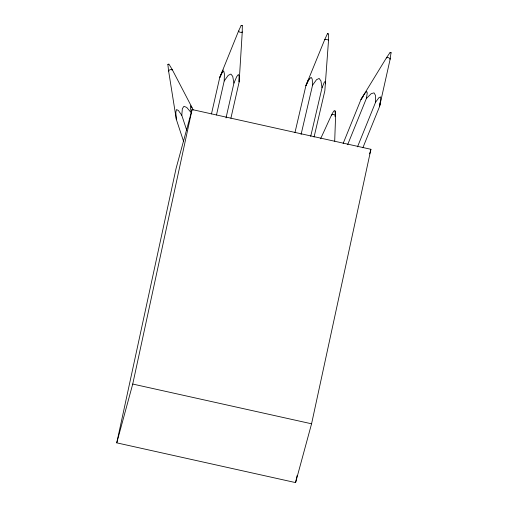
<?xml version="1.0" encoding="UTF-8"?>
<svg xmlns="http://www.w3.org/2000/svg" width="508" height="508" viewBox="0 0 508 508"><rect width="100%" height="100%" fill="white"/><g stroke="black" fill="none" stroke-linecap="round" stroke-linejoin="round"><path stroke-width="0.76" d="M211.468 113.944L219.729 77.572L238.449 31.312L241.148 25.476L241.764 25.444L242.31 25.692L242.24 32.156L239.154 81.89L230.892 118.262M294.964 132.601L305.93 85.566L324.783 39.459L327.489 33.655L328.041 33.655L328.644 33.934L328.517 40.367L324.834 90.837L314.052 137.103M334.709 141.192C336.029 99.39 337.712 102.279 320.573 138.786M216.478 115.011L224.212 80.956L224.409 73.882L223.787 71.279L222.333 72.314L219.729 77.572L222.218 71.799M239.331 75.603L239.154 81.89L239.154 76.054L238.354 74.517L236.728 76.619L233.928 83.115L226.016 117.939M186.766 130.385L181.794 115.322L182.353 108.648L183.966 106.28L186.741 107.448L191.249 112.744L190.341 107.156L190.678 105.734L193.199 109.969M347.643 144.704L366.376 98.482L367.265 92.989L366.7 91.516L364.763 93.434L360.991 99.441L343.154 143.466M380.409 101.175L379.52 106.667L362.871 147.752M363.099 96.615L360.991 99.441L386.569 57.626L390.131 52.4L391.02 52.559L390.182 59.036L379.52 106.667L380.81 99.695L380.6 96.933L379.012 97.574L375.641 102.095L357.505 146.85M116.751 442.849L176.098 168.351L192.081 109.55L370.916 149.301L311.569 423.799L295.586 482.6L116.751 442.849L132.734 384.048L192.081 109.55M295.586 482.6L297.091 475.621M301.066 134.512L312.566 85.166L312.229 79.077L311.118 77.337L309.15 79.261L305.93 85.566L308.127 80.181L309.207 79.058M310.699 136.379L322.021 87.801L324.218 82.417L325.298 81.293L325.526 83.826M369.672 153.886L370.916 149.301M327.476 33.687L327.927 33.934M168.561 70.72L167.875 64.427L168.885 64.027L172.231 69.577L192.183 107.842M224.212 80.956L228.213 75.368L230.88 74.047L232.721 76.371L233.928 83.115M242.322 25.737L241.148 25.476M312.566 85.166L316.541 79.673L319.164 78.454L320.929 80.899L322.021 87.801M390.131 52.4L390.366 52.68M391.217 52.883L390.925 52.895M222.529 71.076L223.342 70.021M366.376 98.482L371.189 93.701L374.028 92.843L375.488 95.377L375.641 102.095M168.389 64.465L167.881 64.472M132.734 384.048L311.569 423.799M181.794 115.322L178.352 110.42L176.498 109.595L175.812 112.306L176.32 119.374L183.521 141.218M176.32 119.374L168.58 70.866M335.147 110.998L335.318 115.824M324.815 39.719A1.943 0.483 13.1 0 1 326.561 39.465A1.943 0.483 13.1 0 1 328.466 40.488M331.546 115.729A1.943 1.276 13.2 0 1 333.883 114.579A1.943 1.276 13.2 0 1 334.975 116.738M242.024 31.839A1.943 0.527 12.8 0 1 241.364 32.404A1.943 0.527 12.8 0 1 238.836 31.744A1.943 0.527 12.8 0 1 239.065 31.071M168.98 71.018A1.943 0.546 -18.3 0 1 169.101 70.206A1.943 0.546 -18.3 0 1 171.602 69.425A1.943 0.546 -18.3 0 1 171.92 70.098M386.728 58.033A1.943 0.641 22.1 0 1 388.55 57.709A1.943 0.641 22.1 0 1 389.858 59.252"/></g></svg>
